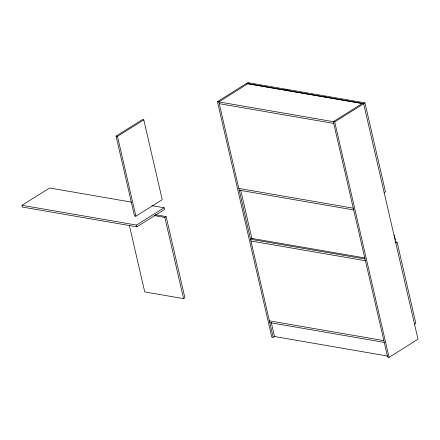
<?xml version="1.0" encoding="UTF-8"?>
<svg xmlns="http://www.w3.org/2000/svg" width="440" height="440" viewBox="0 0 440 440"><rect width="100%" height="100%" fill="white"/><g stroke="black" fill="none" stroke-linecap="round" stroke-linejoin="round"><path stroke-width="0.66" d="M116.067 136.109L142.395 119.62L143.803 119.862L162.239 199.716L135.911 216.205L134.503 215.963L116.067 136.109L117.475 136.356L143.803 119.862M151.905 205.651L164.098 207.757L164.505 209.523L136.873 226.831L22.407 207.07L22 205.304L49.632 187.996L131.588 202.147M217.431 101.651L246.367 83.529L363.644 103.78L334.714 121.902L217.431 101.651L271.788 337.09L273.196 337.332L274.929 336.243M247.775 83.776L218.84 101.899L273.196 337.332M22 205.304L136.466 225.066L164.098 207.757M154.11 215.551L164.835 217.404L166.133 216.585L184.888 297.809L183.585 298.628L144.727 291.918L129.355 225.341M362.241 103.538L333.305 121.66L387.662 357.093L389.07 357.335L418 339.213L363.632 103.659L324.775 96.954L326.079 96.135L364.936 102.845L385.457 191.719L384.153 192.538M363.632 103.659L364.936 102.845M252.285 238.145L250.547 239.234L365.013 258.995M395.791 242.957L397.095 242.143L415.85 323.367L414.546 324.181M219.247 103.664L333.713 123.426M238.816 188.419L353.282 208.181M239.223 190.185L353.689 209.946M395.087 241.797L397.095 242.143M155.413 214.737L166.133 216.585M364.958 257.945L251.851 238.42L240.68 190.031M250.954 240.999L365.42 260.761M269.39 320.848L383.856 340.61M269.797 322.614L384.263 342.375M387.607 356.043L274.494 336.512L271.255 322.471M394.262 235.059L395.389 239.965M334.714 121.902L389.07 357.335M164.835 217.404L183.585 298.628M117.475 136.356L135.911 216.205M136.466 225.066L136.873 226.831M248.045 82.665L246.747 83.479L285.604 90.189L286.908 89.375L248.045 82.665M287.062 89.403L285.758 90.217L324.621 96.927L325.919 96.113L287.062 89.403"/></g></svg>
